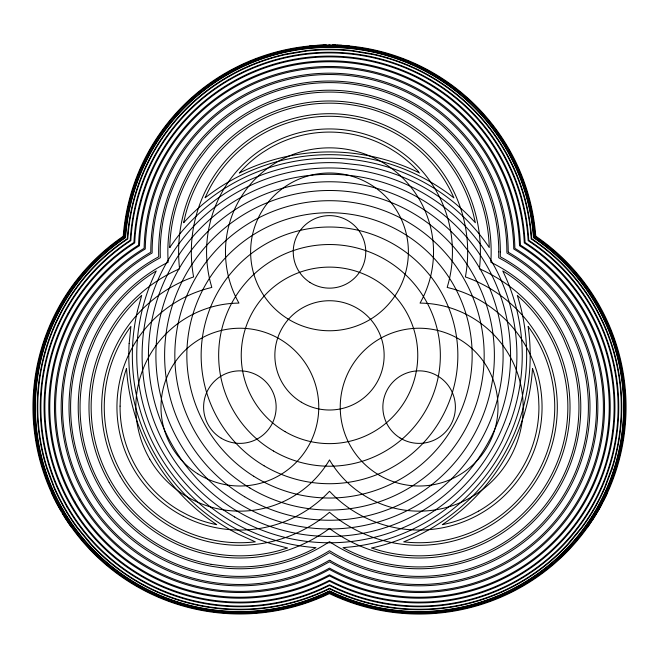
<?xml version="1.0" encoding="UTF-8"?>
<svg xmlns="http://www.w3.org/2000/svg" width="659" height="659" viewBox="0 0 659 659"><rect width="100%" height="100%" fill="white"/><g stroke="black" fill="none" stroke-linecap="round" stroke-linejoin="round"><path stroke-width="0.99" d="M506.87 252.15L506.87 251.878A177.37 177.37 0 0 0 329.5 74.516A177.37 177.37 0 0 0 152.13 251.878L152.138 252.974L151.191 253.517A177.37 177.37 0 0 0 86.271 495.807A177.37 177.37 0 0 0 328.553 560.727L329.5 560.175L330.093 560.521M508.213 252.158L508.484 252.356A178.713 178.713 0 0 1 573.898 496.474A178.713 178.713 0 0 1 329.772 561.888M607.392 492.825L606.733 494.258M606.453 495.008L605.061 497.916M604.698 498.517L603.817 500.28M603.628 500.807L601.955 504.02M603.282 501.334L606.626 494.645A206.926 206.926 0 0 0 535.808 236.227M602.557 502.726L599.739 508.097M601.197 505.445L600.81 506.153M600.522 506.549L599.27 508.929M599.402 508.55L597.853 511.4M598.957 509.349L598.496 510.148M598.043 510.947L597.688 511.681M597.573 511.738L597.211 512.496M597.342 512.134L592.293 520.396M596.873 512.924L596.403 513.707M596.23 514.135L595.736 514.943M595.522 515.289L595.102 515.981M594.731 516.45L594.064 517.504M593.817 518.023L592.507 520.058M591.939 520.816L588.676 525.734A206.926 206.926 0 0 1 329.467 593.611M591.716 521.145L587.482 527.307M200.229 154.816L205.311 148.39A161.653 161.653 0 0 1 453.689 148.39L458.771 154.816M309.598 45.982L311.946 45.776M311.55 45.735L317.58 45.298M312.35 45.669L315.167 45.455M317.44 45.38L322.811 45.067M317.836 45.356L321.765 45.174M322.613 45.141L323.215 45.051M323.075 45.125L324.022 45.034M323.536 45.109L324.45 45.084M324.426 45.018L324.912 45.076M324.739 45.01L325.373 45.067M325.06 45.001L325.826 45.059M325.694 44.993L326.329 44.985M326.287 45.051L329.039 45.026M328.866 44.96L329.961 45.026M329.821 44.96L332.713 45.051M332.671 44.985L333.174 45.059M332.993 44.985L333.627 45.067M333.306 44.993L334.261 45.01M334.088 45.076L334.574 45.018M334.55 45.084L335.011 45.1M334.978 45.034L335.464 45.109M335.382 45.043L335.925 45.125M335.785 45.051L336.996 45.092M336.84 45.158L341.42 45.298M337.235 45.174L341.823 45.323M341.56 45.38L342.738 45.446M342.631 45.372L349.402 45.982M343.833 45.455L346.65 45.669M211.135 564.335L227.026 566.419A159.816 159.816 0 0 0 315.999 547.645A192.741 192.741 0 0 1 156.241 270.931A159.816 159.816 0 0 0 95.489 338.602L89.352 353.397A159.816 159.816 0 0 0 211.135 564.335M183.251 516.236L183.359 516.294A122.928 122.928 0 0 0 325.785 495.049L329.5 491.26L333.215 495.049A122.928 122.928 0 0 0 475.584 516.318L476.02 516.096A122.928 122.928 0 0 0 541.945 401.908L541.929 401.413A122.928 122.928 0 0 0 452.321 288.757L447.181 287.431L448.606 282.316A122.928 122.928 0 0 0 395.845 148.39L395.425 148.118A122.928 122.928 0 0 0 263.575 148.118L263.213 148.357A122.928 122.928 0 0 0 210.394 282.316L211.819 287.431L206.679 288.757A122.928 122.928 0 0 0 117.071 401.413L117.055 401.842A122.928 122.928 0 0 0 182.98 516.096L183.087 516.154M506.862 252.974L507.809 253.517A177.37 177.37 0 0 1 572.729 495.807A177.37 177.37 0 0 1 330.447 560.727L330.324 560.652M418.589 171.777L418.506 171.694A119.806 119.806 0 0 0 396.323 152.443L389.848 148.39A119.806 119.806 0 0 0 269.152 148.39L262.677 152.443A119.806 119.806 0 0 0 240.576 171.604L239.299 173.029A203.433 203.433 0 0 1 419.701 173.029M71.518 527.307L67.061 520.816M70.324 525.734L69.179 524.078M68.948 523.748L68.042 522.414M67.72 521.796L67.284 521.145M66.93 520.734L66.205 519.498M66.707 520.396L65.991 519.168M65.834 519.045L64.327 516.664M65.612 518.707L65.183 518.023M64.936 517.504L56.295 502.595M64.112 516.318L63.478 515.289M63.264 514.943L62.77 514.135M62.605 513.863L62.119 513.048M61.147 511.4L60.834 510.857M60.513 510.305L60.2 509.753M59.887 509.201L59.417 508.377M59.261 508.097L58.799 507.265M58.643 506.985L57.803 505.445M57.234 504.382L56.666 503.311M56.625 503.081L55.191 500.445M56.262 502.38L55.9 501.68M55.735 501.524L55.372 500.807M55.364 500.634L51.608 492.825M54.829 499.728L54.112 498.278M53.939 497.916L53.412 496.828M53.231 496.466L52.374 494.645A206.852 206.852 0 0 1 123.233 236.284A206.852 206.852 0 0 1 311.559 45.809M528.172 326.905L528.098 326.394L530.042 329.088A135.614 135.614 0 0 1 407.007 542.192L403.703 541.855L407.806 540.174A200.698 200.698 0 0 0 528.65 330.456L528.518 329.434M528.246 327.408L528.312 327.918M528.386 328.421L528.452 328.932M458.771 154.816A161.653 161.653 0 0 1 490.823 262.233A161.653 161.653 0 0 1 567.827 343.701L570.851 351.321A161.653 161.653 0 0 1 446.662 566.41L438.556 567.605A161.653 161.653 0 0 1 329.5 541.657A161.653 161.653 0 0 1 220.444 567.605L212.338 566.41A161.653 161.653 0 0 1 88.158 351.321L91.173 343.701A161.653 161.653 0 0 1 168.177 262.233A161.653 161.653 0 0 1 200.237 154.816M329.228 561.888A178.713 178.713 0 0 1 85.102 496.474A178.713 178.713 0 0 1 150.516 252.356L150.787 251.878A178.713 178.713 0 0 1 329.5 73.174A178.713 178.713 0 0 1 508.213 251.878M329.5 593.545A206.852 206.852 0 0 1 70.381 525.701M347.441 45.809A206.852 206.852 0 0 1 535.767 236.284M498.781 251.878L498.674 257.702L503.764 260.519A169.281 169.281 0 0 1 565.727 491.754A169.281 169.281 0 0 1 334.492 553.717L329.5 550.718L324.508 553.717A169.281 169.281 0 0 1 93.273 491.754A169.281 169.281 0 0 1 155.236 260.519L160.326 257.702L160.219 251.878A169.281 169.281 0 0 1 329.5 82.606A169.281 169.281 0 0 1 498.781 251.878M500.346 251.878L500.28 256.771L504.555 259.16A170.846 170.846 0 0 1 567.086 492.545A170.846 170.846 0 0 1 333.701 555.076L329.5 552.571L325.299 555.076A170.846 170.846 0 0 1 91.914 492.545A170.846 170.846 0 0 1 154.445 259.16L158.72 256.771L158.654 251.878A170.846 170.846 0 0 1 329.5 81.032A170.846 170.846 0 0 1 500.346 251.878M120.078 406.125L120.07 406.603A119.806 119.806 0 0 0 180.418 511.129L187.172 514.704A119.806 119.806 0 0 0 214.818 524.276L216.687 524.655L209.002 519.276A203.433 203.433 0 0 1 172.798 485.098C158.275 467.56 146.726 447.568 138.802 426.225A203.433 203.433 0 0 1 127.311 377.772L126.487 368.43L125.885 370.243A119.806 119.806 0 0 0 120.35 398.967L120.078 406.125M129.148 343.578L129.073 344.805A200.698 200.698 0 0 0 238.434 534.227L255.297 541.855L251.993 542.192A135.614 135.614 0 0 1 128.958 329.088L130.902 326.394L129.148 343.578M156.183 345.407L156.134 346.272A173.605 173.605 0 0 0 250.7 510.066L256.936 513.089A173.605 173.605 0 0 0 494.39 409.7A173.605 173.605 0 0 0 364.897 185.41A173.605 173.605 0 0 0 156.636 339.352L156.183 345.407M612.738 430.286L611.799 437.115A194.99 194.99 0 0 1 541.443 558.98L535.998 563.206A194.99 194.99 0 0 1 329.5 580.291A194.99 194.99 0 0 1 123.002 563.206L117.557 558.98A194.99 194.99 0 0 1 47.209 437.115L46.262 430.286A194.99 194.99 0 0 1 134.716 242.916A194.99 194.99 0 0 1 252.759 72.63L259.144 70.027A194.99 194.99 0 0 1 399.856 70.027L406.241 72.63A194.99 194.99 0 0 1 524.284 242.916A194.99 194.99 0 0 1 612.738 430.286M183.762 222.19L183.655 222.709A197.156 197.156 0 0 1 435.269 188.993C450.048 198.384 463.557 209.751 475.345 222.709L473.45 214.488A148.728 148.728 0 0 0 185.55 214.488L183.762 222.19M137.451 310.809L137.196 311.921A197.156 197.156 0 0 0 135.902 392.673L137.772 401.298A197.156 197.156 0 0 0 193.861 498.459L200.402 504.382A197.156 197.156 0 0 0 270.973 543.642L287.53 548.008L279.465 550.487A148.728 148.728 0 0 1 135.515 301.155L141.685 295.405L137.451 310.809M612.153 467.066L604.863 486.836A202.124 202.124 0 0 1 581.032 528.114L567.556 544.318A202.124 202.124 0 0 1 329.5 588.281A202.124 202.124 0 0 1 91.444 544.318L77.968 528.114A202.124 202.124 0 0 1 54.137 486.836L46.847 467.066A202.124 202.124 0 0 1 127.797 238.92A202.124 202.124 0 0 1 284.902 54.738L305.669 51.171A202.124 202.124 0 0 1 353.331 51.171L374.098 54.738A202.124 202.124 0 0 1 531.203 238.92A202.124 202.124 0 0 1 612.153 467.066M611.89 469.529L604.797 488.212A202.61 202.61 0 0 1 582.194 527.373L569.549 542.851A202.61 202.61 0 0 1 329.5 588.825A202.61 202.61 0 0 1 89.451 542.851L76.806 527.373A202.61 202.61 0 0 1 54.203 488.212L47.11 469.529A202.61 202.61 0 0 1 127.327 238.649A202.61 202.61 0 0 1 287.167 53.741L306.888 50.537A202.61 202.61 0 0 1 352.112 50.537L371.833 53.741A202.61 202.61 0 0 1 531.673 238.649A202.61 202.61 0 0 1 611.89 469.529M614.106 473.73C605.481 499.003 591.881 522.562 574.302 542.67A206.036 206.036 0 0 1 329.5 592.647A206.036 206.036 0 0 1 84.698 542.67C67.119 522.562 53.519 499.003 44.894 473.73A206.036 206.036 0 0 1 124.016 236.738A206.036 206.036 0 0 1 289.705 49.722C315.9 44.548 343.1 44.548 369.295 49.722A206.036 206.036 0 0 1 534.984 236.738A206.036 206.036 0 0 1 614.106 473.73M613.751 475.378C605.283 499.555 592.252 522.117 575.554 541.541A206.242 206.242 0 0 1 329.5 592.869A206.242 206.242 0 0 1 83.446 541.541C66.748 522.117 53.717 499.555 45.249 475.378A206.242 206.242 0 0 1 123.818 236.622A206.242 206.242 0 0 1 291.303 49.203C316.468 44.45 342.532 44.45 367.697 49.203A206.242 206.242 0 0 1 535.182 236.622A206.242 206.242 0 0 1 613.751 475.378M509.629 423.951L502.207 440.953A192.741 192.741 0 0 1 352.178 546.781L343.001 547.645A159.816 159.816 0 0 0 431.974 566.419L447.865 564.335A159.816 159.816 0 0 0 569.648 353.397L563.511 338.602A159.816 159.816 0 0 0 502.759 270.931C510.618 287.052 516.211 304.269 519.317 321.93A192.741 192.741 0 0 1 509.629 423.951M205.188 197.684L208.615 195.163A200.698 200.698 0 0 1 450.657 195.369L453.894 197.873L452.535 194.842A135.614 135.614 0 0 0 206.465 194.842L205.188 197.684M67.547 314.195L67.152 314.936A195.781 195.781 0 0 0 233.344 602.796L240.115 602.903A195.781 195.781 0 0 0 329.5 581.18A195.781 195.781 0 0 0 418.885 602.903L425.656 602.796A195.781 195.781 0 0 0 591.848 314.936L588.553 309.013A195.781 195.781 0 0 0 525.058 242.471A195.781 195.781 0 0 0 499.168 154.206L495.692 148.39A195.781 195.781 0 0 0 163.308 148.39L159.824 154.206A195.781 195.781 0 0 0 133.942 242.471A195.781 195.781 0 0 0 70.447 309.022L67.547 314.195M170.063 247.067L169.742 247.545A159.816 159.816 0 0 1 197.964 161.101L207.717 148.39A159.816 159.816 0 0 1 451.283 148.39L461.036 161.101A159.816 159.816 0 0 1 489.258 247.545C479.233 232.676 467.107 219.225 453.367 207.7A192.741 192.741 0 0 0 360.176 165.088L341.741 163.02A192.741 192.741 0 0 0 175.08 240.033L170.063 247.067M478.582 511.129L471.828 514.704A119.806 119.806 0 0 1 444.182 524.276L442.313 524.655A203.433 203.433 0 0 0 532.513 368.43L533.115 370.243A119.806 119.806 0 0 1 538.65 398.967L538.93 406.603A119.806 119.806 0 0 1 478.582 511.129M379.535 550.487L371.47 548.008A197.156 197.156 0 0 0 526.475 346.964C525.734 329.475 522.636 312.086 517.315 295.405L523.485 301.155A148.728 148.728 0 0 1 379.535 550.487M221.226 438.227A36.27 36.27 0 0 0 276.137 407.715A36.27 36.27 0 0 0 222.256 375.416A36.27 36.27 0 0 0 221.226 438.227M399.98 437.922A36.27 36.27 0 0 0 455.377 408.3A36.27 36.27 0 0 0 402.023 375.136A36.27 36.27 0 0 0 399.98 437.922M309.845 282.357A36.27 36.27 0 0 0 365.72 253.666A36.27 36.27 0 0 0 312.934 219.62A36.27 36.27 0 0 0 309.845 282.357M197.733 473.805A78.882 78.882 0 0 0 318.692 410.277A78.882 78.882 0 0 0 203.194 337.284A78.882 78.882 0 0 0 197.733 473.805M379.666 475.427A78.882 78.882 0 0 0 498.015 407.138A78.882 78.882 0 0 0 379.699 338.792A78.882 78.882 0 0 0 379.666 475.427M287.67 318.758A78.882 78.882 0 0 0 408.333 254.671A78.882 78.882 0 0 0 292.497 182.213A78.882 78.882 0 0 0 287.67 318.758M149.782 459.134A104.023 104.023 0 0 0 329.5 459.924A104.023 104.023 0 0 0 509.218 459.134A104.023 104.023 0 0 0 420.047 303.099A104.023 104.023 0 0 0 329.5 147.855A104.023 104.023 0 0 0 238.953 303.099A104.023 104.023 0 0 0 149.782 459.134M120.202 476.21A138.184 138.184 0 0 0 329.5 512.29A138.184 138.184 0 0 0 538.798 476.21A138.184 138.184 0 0 0 465.394 276.912A138.184 138.184 0 0 0 329.5 113.702A138.184 138.184 0 0 0 193.606 276.912A138.184 138.184 0 0 0 120.202 476.21M109.205 482.561A150.886 150.886 0 0 0 329.5 528.502A150.886 150.886 0 0 0 549.804 482.561A150.886 150.886 0 0 0 479.439 268.806A150.886 150.886 0 0 0 329.5 100.992A150.886 150.886 0 0 0 179.569 268.806A150.886 150.886 0 0 0 109.205 482.561M79.302 499.827A185.41 185.41 0 0 0 329.5 569.425A185.41 185.41 0 0 0 579.698 499.827A185.41 185.41 0 0 0 514.877 248.344A185.41 185.41 0 0 0 329.5 66.468A185.41 185.41 0 0 0 144.123 248.344A185.41 185.41 0 0 0 79.302 499.827M74.401 502.652A191.069 191.069 0 0 0 329.5 575.867A191.069 191.069 0 0 0 584.599 502.652A191.069 191.069 0 0 0 520.453 245.123A191.069 191.069 0 0 0 329.5 60.809A191.069 191.069 0 0 0 138.547 245.123A191.069 191.069 0 0 0 74.401 502.652M67.004 506.928A199.611 199.611 0 0 0 329.5 585.48A199.611 199.611 0 0 0 591.996 506.928A199.611 199.611 0 0 0 528.773 240.321A199.611 199.611 0 0 0 329.5 52.267A199.611 199.611 0 0 0 130.227 240.321A199.611 199.611 0 0 0 67.004 506.928M62.498 509.522A204.809 204.809 0 0 0 329.5 591.28A204.809 204.809 0 0 0 596.502 509.522A204.809 204.809 0 0 0 533.798 237.421A204.809 204.809 0 0 0 329.5 47.069A204.809 204.809 0 0 0 125.202 237.421A204.809 204.809 0 0 0 62.498 509.522M301.352 402.204A54.639 54.639 0 0 0 384.131 356.338A54.639 54.639 0 0 0 303.016 307.58A54.639 54.639 0 0 0 301.352 402.204M284.993 431.587A88.265 88.265 0 0 0 417.757 355.811A88.265 88.265 0 0 0 285.751 278.716A88.265 88.265 0 0 0 284.993 431.587M273.477 451.02A110.844 110.844 0 0 0 440.344 356.066A110.844 110.844 0 0 0 274.679 259.036A110.844 110.844 0 0 0 273.477 451.02M62.794 509.358A204.471 204.471 0 0 0 329.5 590.901A204.471 204.471 0 0 0 596.206 509.358A204.471 204.471 0 0 0 533.469 237.611A204.471 204.471 0 0 0 329.5 47.415A204.471 204.471 0 0 0 125.531 237.611A204.471 204.471 0 0 0 62.794 509.358M264.053 465.781A128.348 128.348 0 0 0 457.84 356.849A128.348 128.348 0 0 0 266.607 243.484A128.348 128.348 0 0 0 264.053 465.781M253.69 476.226A142.665 142.665 0 0 0 472.066 360.597A142.665 142.665 0 0 0 262.735 229.299A142.665 142.665 0 0 0 253.69 476.226M67.556 506.606A198.977 198.977 0 0 0 329.5 584.764A198.977 198.977 0 0 0 591.444 506.606A198.977 198.977 0 0 0 528.164 240.675A198.977 198.977 0 0 0 329.5 52.901A198.977 198.977 0 0 0 130.836 240.675A198.977 198.977 0 0 0 67.556 506.606M249.909 487.998A154.676 154.676 0 0 0 484.151 357.994A154.676 154.676 0 0 0 254.44 220.131A154.676 154.676 0 0 0 249.909 487.998M244.678 496.762A164.882 164.882 0 0 0 494.357 358.142A164.882 164.882 0 0 0 249.464 211.218A164.882 164.882 0 0 0 244.678 496.762M75.233 502.174A190.113 190.113 0 0 0 329.5 574.78A190.113 190.113 0 0 0 583.767 502.174A190.113 190.113 0 0 0 519.506 245.667A190.113 190.113 0 0 0 329.5 61.773A190.113 190.113 0 0 0 139.494 245.667A190.113 190.113 0 0 0 75.233 502.174M80.291 499.25A184.265 184.265 0 0 0 329.5 568.124A184.265 184.265 0 0 0 578.709 499.25A184.265 184.265 0 0 0 513.748 248.995A184.265 184.265 0 0 0 329.5 67.613A184.265 184.265 0 0 0 145.252 248.995A184.265 184.265 0 0 0 80.291 499.25M236.095 510.486A181.068 181.068 0 0 0 510.536 358.71A181.068 181.068 0 0 0 241.869 196.926A181.068 181.068 0 0 0 236.095 510.486M234.662 517.01A187.411 187.411 0 0 0 516.903 356.684A187.411 187.411 0 0 0 236.935 192.42A187.411 187.411 0 0 0 234.662 517.01"/></g></svg>
